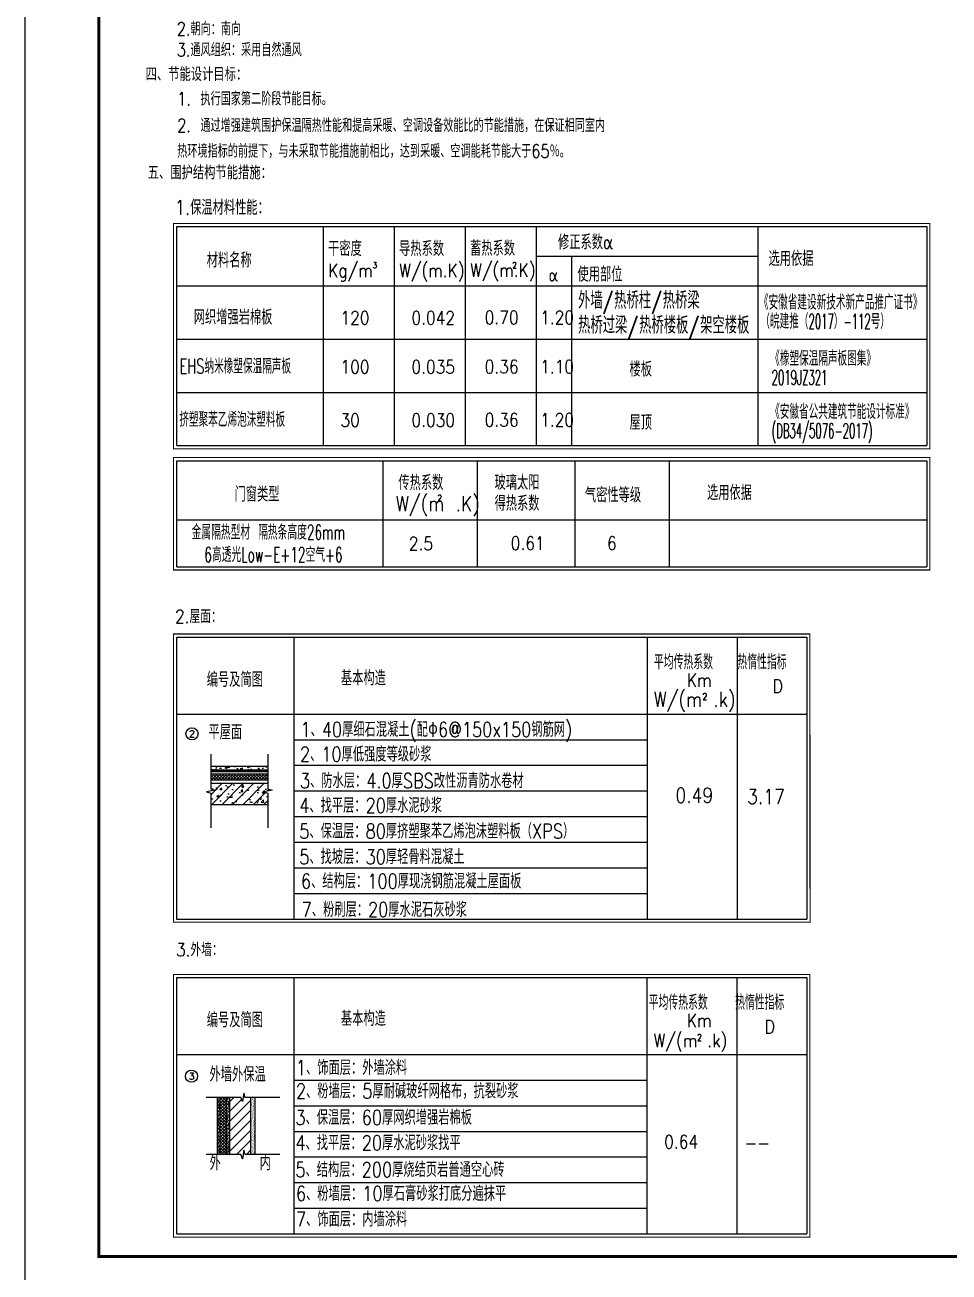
# Model space of a CAD drawing. Extents: x 5904849 to 6011887, y -826029 to -177002.
# Drawn here: x 5904849 to 5936088, y -356618 to -314463 of the extents above; entities that cross this region are included whole.
import ezdxf
from ezdxf.enums import TextEntityAlignment as Align

# ---------------------------------------------------------------- set-up
doc = ezdxf.new("R2010")
doc.units = 0
doc.header["$LTSCALE"] = 1000
doc.header["$MEASUREMENT"] = 0
doc.linetypes.add('DASH', pattern=[0.35, 0.25, -0.1])
doc.layers.get('0').update_dxf_attribs({"linetype": 'CONTINUOUS'})
for name, color, linetype in [('AXIS', 3, 'CONTINUOUS'), ('AXIS_TEXT', 7, 'CONTINUOUS'), ('PUB_TITLE', 4, 'CONTINUOUS'), ('STAIR', 5, 'CONTINUOUS'), ('图框', 7, 'CONTINUOUS'), ('外轮廓', 8, 'CONTINUOUS')]:
    doc.layers.add(name, color=color, linetype=linetype)
doc.styles.add('_TCH_DIM', font='SIMPLEX', dxfattribs={"bigfont": 'GBCBIG'})
doc.styles.add('COMPLEX', font='COMPLEX')
doc.styles.add('HZ1', font='txt.shx', dxfattribs={"bigfont": 'hzdx.shx'})
doc.styles.add('HZTXT', font='txt.shx', dxfattribs={"width": 0.7, "height": 500, "bigfont": 'hztxt.shx'})

# ---------------------------------------------------------------- blocks, each defined once
blk = doc.blocks.new('_AXISO')
blk.add_circle((0, 0), 0.5)
at = {"layer": 'AXIS_TEXT', "style": 'COMPLEX', "width": 1.041667}
blk.add_attdef('A', text='', height=0.56, dxfattribs=at).set_placement((-0.25, -0.28), (0.25, -0.28), align=Align.FIT)

msp = doc.modelspace()

# ---------------------------------------------------------------- hatches: boundary and pattern name
h = msp.add_hatch()
h.set_pattern_fill('钢筋混凝土', color=256, scale=100, style=0)
h.set_pattern_definition([(45, (5982870.88, -528608.88), (-176.7767, 176.7767), []), (50, (5982870.9, -528608.9), (717.2602, -62.7521), [75, -825]), (355, (5982870.9, -528608.9), (-138.7513, 752.192), [60, -660]), (100.4514, (5982930.66, -528614.1), (578.5094, 689.4395), [63.7402, -701.142]), (46.1842, (5982870.9, -528408.9), (1067.241, -165.519), [112.5, -1237.5]), (96.6356, (5982959.8, -528422.7), (934.6627, 974.118), [95.61, -1051.713]), (351.1842, (5982870.9, -528408.9), (934.662, 974.1186), [90, -990]), (21, (5982970.9, -528458.9), (596.907, -402.6189), [75, -825]), (326, (5982970.9, -528458.9), (243.3153, 725.15), [60, -660]), (71.4514, (5983020.6, -528492.4), (840.2226, 322.5305), [63.7402, -701.142]), (37.5, (5982870.88, -528608.88), (12.15986, 332.89385), [0, -652, 0, -670, 0, -662.5]), (7.5, (5982870.9, -528608.88), (263.06954, 394.4117), [0, -382, 0, -637, 0, -252.5]), (327.5, (5982647.88, -528608.88), (533.82244, -22.55487), [0, -250, 0, -780, 0, -1035]), (317.5, (5982547.9, -528608.9), (583.1862, 100.105), [0, -325, 0, -518, 0, -735])])
h.paths.add_polyline_path([(5913063.4, -340809.6), (5913063.4, -340428.6), (5912920.9, -340381.1), (5913206, -340333.6), (5913063.4, -340286.1), (5913063.4, -340096.8), (5911133.7, -340096.8), (5911133.7, -340286.1), (5911276.3, -340333.6), (5910991.2, -340381.1), (5911133.7, -340428.6), (5911133.7, -340809.6)])
h = msp.add_hatch()
h.set_pattern_fill('ANSI37', color=256, scale=594, style=0)
h.set_pattern_definition([(45, (5891638.155, -356764.31), (-52.50268, 52.50268), []), (135, (5891638.155, -356764.31), (-52.50268, -52.50268), [])])
h.paths.add_polyline_path([(5911133.7, -339774.9), (5911133.7, -339988.7), (5913063.4, -339988.7), (5913063.4, -339774.9)])
h = msp.add_hatch()
h.set_pattern_fill('AR-SAND', color=256, scale=29.7, angle=90, style=0)
h.set_pattern_definition([(127.5, (6015994.94, -293786.98), (-72.677866, -2.376046), [0, -57.33288, 0, -64.1223, 0, -61.293375]), (97.5, (6015994.94, -293786.98), (-106.44853, 66.75421), [0, -30.92958, 0, -51.67503, 0, -19.802475]), (57.5, (6015994.94, -293833.37), (-0.213422, 117.462367), [0, -18.8595, 0, -67.8942, 0, -88.63965]), (47.5, (6015994.94, -293833.37), (-33.105005, 113.38813), [0, -9.42975, 0, -44.50842, 0, -50.92065])])
h.paths.add_polyline_path([(5911358.8, -352642.6), (5911443.5, -352642.6), (5911443.5, -350712.9), (5911358.8, -350712.9)])
h = msp.add_hatch()
h.set_pattern_fill('ANSI37', color=256, scale=594, angle=90, style=0)
h.set_pattern_definition([(135, (5928432.97, -372138.14), (-52.50268, -52.50268), []), (225, (5928432.97, -372138.14), (52.50268, -52.50268), [])])
h.paths.add_polyline_path([(5911443.5, -352642.6), (5911657.4, -352642.6), (5911657.4, -350712.9), (5911443.5, -350712.9)])
h = msp.add_hatch()
h.set_pattern_fill('AR-SAND', color=256, scale=29.7, angle=90, style=0)
h.set_pattern_definition([(127.5, (6015930.64, -293786.98), (-72.677866, -2.376046), [0, -57.33288, 0, -64.1223, 0, -61.293375]), (97.5, (6015930.64, -293786.98), (-106.44853, 66.75421), [0, -30.92958, 0, -51.67503, 0, -19.802475]), (57.5, (6015930.64, -293833.37), (-0.213422, 117.462367), [0, -18.8595, 0, -67.8942, 0, -88.63965]), (47.5, (6015930.64, -293833.37), (-33.105005, 113.38813), [0, -9.42975, 0, -44.50842, 0, -50.92065])])
h.paths.add_polyline_path([(5911657.4, -352642.6), (5911771.7, -352642.6), (5911771.7, -350712.9), (5911657.4, -350712.9)])
h = msp.add_hatch()
h.set_pattern_fill('ANSI31', color=256, scale=150, angle=90, style=0)
h.set_pattern_definition([(45, (6216918.2, -819237.27), (168.3798, -168.3798), [])])
h.paths.add_polyline_path([(5911771.7, -350712.9), (5912152.7, -350712.9), (5912200.2, -350855.4), (5912247.7, -350570.3), (5912295.3, -350712.9), (5912484.5, -350712.9), (5912484.5, -352642.6), (5912295.3, -352642.6), (5912247.7, -352500), (5912200.2, -352785.1), (5912152.7, -352642.6), (5911771.7, -352642.6)])
h = msp.add_hatch()
h.set_pattern_fill('AR-SAND', color=256, scale=29.7, angle=90, style=0)
h.set_pattern_definition([(52.5, (5895495.046, -372138.14), (57.226666, -1.8709), [0, -45.144, 0, -50.49, 0, -48.2625]), (82.5, (5895495.046, -372138.14), (83.81774, 52.56237), [0, -24.354, 0, -40.689, 0, -15.5925]), (122.5, (5895495.046, -372174.67), (0.16807, 92.49001), [0, -14.85, 0, -53.46, 0, -69.795]), (132.5, (5895495.05, -372174.67), (26.06696, 89.28196), [0, -7.425, 0, -35.046, 0, -40.095])])
h.paths.add_polyline_path([(5912627, -352642.6), (5912484.5, -352642.6), (5912484.5, -350712.9), (5912627, -350712.9)])
at = {"layer": '外轮廓'}
h = msp.add_hatch(dxfattribs=at)
h.set_pattern_fill('混凝土', color=256, scale=50, style=0)
h.set_pattern_definition([(50, (5982870.88, -528608.88), (358.6301, -31.37607), [37.5, -412.5]), (355, (5982870.9, -528608.88), (-69.3757, 376.0961), [30, -330]), (100.4514, (5982900.77, -528611.5), (289.2547, 344.7198), [31.8701, -350.57106]), (46.1842, (5982870.9, -528508.9), (533.6205, -82.7595), [56.25, -618.75]), (96.6356, (5982915.35, -528515.8), (467.3314, 487.059), [47.8051, -525.8565]), (351.1842, (5982870.9, -528508.9), (467.331, 487.0593), [45, -495]), (21, (5982920.88, -528533.88), (298.45353, -201.30945), [37.5, -412.5]), (326, (5982920.9, -528533.88), (121.65767, 362.575), [30, -330]), (71.4514, (5982945.76, -528550.66), (420.1113, 161.26525), [31.8701, -350.57106]), (37.5, (5982870.88, -528608.88), (6.07993, 166.44693), [0, -326, 0, -335, 0, -331.25]), (7.5, (5982870.88, -528608.88), (131.53477, 197.20586), [0, -191, 0, -318.5, 0, -126.25]), (327.5, (5982759.38, -528608.88), (266.91122, -11.27744), [0, -125, 0, -390, 0, -517.5]), (317.5, (5982709.38, -528608.88), (291.59308, 50.0525), [0, -162.5, 0, -259, 0, -367.5])])
h.paths.add_polyline_path([(5913063.4, -339514.3), (5911133.7, -339514.3), (5911133.7, -339638.4), (5913063.4, -339638.4)])

# ---------------------------------------------------------------- linework, layer by layer
for p, q in [((5911133.7, -339514.3), (5913063.4, -339514.3)), ((5911133.7, -339638.4), (5913063.4, -339638.4)), ((5911133.7, -339695), (5913063.4, -339695)), ((5911133.7, -339774.9), (5913063.4, -339774.9)), ((5913063.4, -339988.7), (5911133.7, -339988.7)), ((5911133.7, -340096.8), (5913063.4, -340096.8)), ((5911133.7, -340809.6), (5913063.4, -340809.6)), ((5911358.8, -352642.6), (5911358.8, -350712.9)), ((5911443.5, -352642.6), (5911443.5, -350712.9)), ((5911657.4, -352642.6), (5911657.4, -350712.9)), ((5911771.7, -352642.6), (5911771.7, -350712.9)), ((5912484.5, -352642.6), (5912484.5, -350712.9)), ((5912484.5, -352642.6), (5912484.5, -350712.9)), ((5912627, -352642.6), (5912627, -350712.9))]:
    msp.add_line(p, q)
at = {"linetype": 'DASH', "const_width": 6}
msp.add_lwpolyline([(5911133.7, -339677.6), (5913063.4, -339677.6)], dxfattribs=at)
at = {"layer": 'PUB_TITLE'}
msp.add_lwpolyline([(5904849.4, -357092.5), (5988949.4, -357092.5), (5988949.4, -297692.5), (5904849.4, -297692.5)], close=True, dxfattribs=at)
at = {"layer": 'PUB_TITLE', "const_width": 100}
msp.add_lwpolyline([(5907349.4, -356092.5), (5987949.4, -356092.5), (5987949.4, -298692.5), (5907349.4, -298692.5)], close=True, dxfattribs=at)
at = {"layer": 'STAIR'}
for p, q in [((5911133.7, -339112.1), (5911133.7, -340286.1)), ((5913063.4, -339112.1), (5913063.4, -340286.1)), ((5911276.3, -340333.6), (5910991.2, -340381.1)), ((5910991.2, -340381.1), (5911133.7, -340428.6)), ((5911133.7, -340286.1), (5911276.3, -340333.6)), ((5911133.7, -340428.6), (5911133.7, -341602.6)), ((5913206, -340333.6), (5912920.9, -340381.1)), ((5912920.9, -340381.1), (5913063.4, -340428.6)), ((5913063.4, -340286.1), (5913206, -340333.6)), ((5913063.4, -340428.6), (5913063.4, -341602.6)), ((5912152.7, -350712.9), (5910978.8, -350712.9)), ((5912200.2, -350855.4), (5912152.7, -350712.9)), ((5912247.7, -350570.3), (5912200.2, -350855.4)), ((5912295.3, -350712.9), (5912247.7, -350570.3)), ((5913469.2, -350712.9), (5912295.3, -350712.9)), ((5912152.7, -352642.6), (5910978.8, -352642.6)), ((5912200.2, -352785.1), (5912152.7, -352642.6)), ((5912247.7, -352500), (5912200.2, -352785.1)), ((5912295.3, -352642.6), (5912247.7, -352500)), ((5913469.2, -352642.6), (5912295.3, -352642.6))]:
    msp.add_line(p, q, dxfattribs=at)
at = {"layer": '图框', "ltscale": 250}
for p, q in [((5909978.3, -328682.1), (5909978.3, -321280.2)), ((5909978.3, -321280.2), (5935332.1, -321280.2)), ((5914936.5, -328682.1), (5914936.5, -321280.2)), ((5917336.5, -328682.1), (5917336.5, -321280.2)), ((5919736.5, -328682.1), (5919736.5, -321280.2)), ((5922136.5, -328682.1), (5922136.5, -321280.2)), ((5929632.4, -328682.1), (5929632.4, -321280.2)), ((5935332.1, -321280.2), (5935332.1, -328682.1)), ((5922136.5, -322279.3), (5929632.4, -322279.3)), ((5923336.5, -328682.1), (5923336.5, -322279.3)), ((5909978.3, -323278.3), (5935332.1, -323278.3)), ((5909978.3, -325082), (5935332.1, -325082)), ((5909978.3, -326881.6), (5935332.1, -326881.6)), ((5909978.3, -328682.1), (5935332.1, -328682.1)), ((5909978.3, -328682.1), (5935332.1, -328682.1)), ((5909978.3, -332779), (5909978.3, -329192.2)), ((5909978.3, -329192.2), (5935332.1, -329192.2)), ((5916955.5, -332779), (5916955.5, -329192.2)), ((5920148.3, -332779), (5920148.3, -329192.2)), ((5923448.3, -332779), (5923448.3, -329192.2)), ((5926638.7, -332779), (5926638.7, -329192.2)), ((5935332.1, -329192.2), (5935332.1, -332779)), ((5909978.3, -331190.4), (5935332.1, -331190.4)), ((5909978.3, -332779), (5935332.1, -332779)), ((5909978.3, -332779), (5935332.1, -332779)), ((5909978.3, -335158), (5931280.3, -335158)), ((5909982.6, -344685.9), (5909978.3, -335158)), ((5913948.3, -344685.9), (5913948.3, -335158)), ((5925880.3, -335158), (5925880.3, -344685.9)), ((5928923.6, -335158), (5928923.6, -344685.9)), ((5931280.3, -335158), (5931280.3, -344685.9)), ((5909978.3, -337756.1), (5931276, -337756.1)), ((5913948.3, -338622.2), (5925880.3, -338622.2)), ((5913948.3, -339488.4), (5925880.3, -339488.4)), ((5913948.3, -340354.7), (5925880.3, -340354.7)), ((5913948.3, -341220.9), (5925880.3, -341220.9)), ((5913948.3, -342087.2), (5925880.3, -342087.2)), ((5913948.3, -342953.4), (5925880.3, -342953.4)), ((5913948.3, -343819.7), (5925880.3, -343819.7)), ((5909973.5, -344685.9), (5931271.2, -344685.9)), ((5909982.6, -344685.9), (5931280.3, -344685.9)), ((5909978.3, -355326.3), (5909978.3, -346665)), ((5909978.3, -346665), (5931276, -346665)), ((5913948.3, -355326.3), (5913948.3, -346665)), ((5925876, -346665), (5925876, -355326.3)), ((5928915, -346665), (5928915, -355326.3)), ((5931276, -346665), (5931276, -355326.3)), ((5909978.3, -349263.2), (5931276, -349263.2)), ((5913948.3, -350129.2), (5925876, -350129.2)), ((5913948.3, -350995.5), (5925876, -350995.5)), ((5913948.3, -351861.7), (5925876, -351861.7)), ((5913948.3, -352728), (5925876, -352728)), ((5913948.3, -353594.2), (5925876, -353594.2)), ((5913948.3, -354460.5), (5925876, -354460.5)), ((5909978.3, -355326.3), (5931276, -355326.3)), ((5909978.3, -355326.3), (5931276, -355326.3))]:
    msp.add_line(p, q, dxfattribs=at)
at = {"layer": '图框', "ltscale": 250, "const_width": 36.1}
for points in [[(5909870, -328790.4), (5909870, -321171.9), (5935440.4, -321171.9), (5935440.4, -328790.4)], [(5909870, -332887.2), (5909870, -329084), (5935440.4, -329084), (5935440.4, -332887.2)], [(5909874.3, -344794.2), (5909870, -335049.7), (5931384.3, -335049.7), (5931388.6, -344794.2)], [(5909870, -355434.6), (5909870, -346556.7), (5931384.3, -346556.7), (5931384.3, -355434.6)]]:
    msp.add_lwpolyline(points, close=True, dxfattribs=at)

# ---------------------------------------------------------------- block references
at = {"layer": 'AXIS'}
ref = msp.add_blockref('_AXISO', (5910495.9, -338422.3), dxfattribs=dict(at, xscale=410.5727999992669, yscale=410.5727999992669, zscale=410.5727999992669))
ref.add_attrib('A', '2', dxfattribs={"layer": 'AXIS_TEXT', "height": 229.9, "style": 'COMPLEX', "width": 1.339286}).set_placement((5910393.2, -338537.3), (5910598.5, -338537.3), align=Align.FIT)
ref = msp.add_blockref('_AXISO', (5910480.5, -349998.5), dxfattribs=dict(at, xscale=410.5727999992669, yscale=410.5727999992669, zscale=410.5727999992669))
ref.add_attrib('A', '3', dxfattribs={"layer": 'AXIS_TEXT', "height": 229.9, "style": 'COMPLEX', "width": 1.339286}).set_placement((5910377.8, -350113.5), (5910583.1, -350113.5), align=Align.FIT)

# ---------------------------------------------------------------- texts
at = {"color": 4}
for s, height, style, width, p in [('2.朝向：南向', 450, 'HZ1', 0.8, (5909982, -314817.6)), ('3.通风组织：采用自然通风', 450, 'HZ1', 0.8, (5909982, -315528.2)), ('1. 执行国家第二阶段节能目标。 ', 450, 'HZ1', 0.8, (5909997.2, -317182.3)), ('2. 通过增强建筑围护保温隔热性能和提高采暖、空调设备效能比的节能措施，在保证相同室内 ', 450, 'HZ1', 0.8, (5909997.2, -318082.5)), ('热环境指标的前提下，与未采取节能措施前相比，达到采暖、空调能耗节能大于65％。', 450, 'HZ1', 0.8, (5909997.2, -318950.2)), ('1.保温材料性能：', 500, 'HZ1', 0.8, (5909919.6, -320881.4)), ('修正系数α', 500, 'HZ1', 0.8, (5922868.8, -322054.4)), ('干密度', 500, 'HZ1', 0.8, (5915096.7, -322274)), ('导热系数', 500, 'HZ1', 0.8, (5917496.7, -322274)), ('蓄热系数', 500, 'HZ1', 0.8, (5919896.7, -322263.6)), ('选用依据', 500, 'HZ1', 0.8, (5929983.8, -322611.5)), ('材料名称', 500, 'HZ1', 0.8, (5910994.9, -322662.2)), ('Kg/m', 450, 'HZ1', 0.85, (5915096.7, -322983.6)), ('3', 200, 'HZ1', 0.85, (5916607.5, -322683.6)), ('W/(m.K)', 450, 'HZ1', 0.85, (5917496.7, -322983.6)), ('W/(m.K)', 450, 'HZ1', 0.85, (5919896.7, -322973.2)), ('2', 200, 'HZ1', 0.85, (5921325.9, -322683.6)), ('α', 450, 'HZ1', 0.85, (5922544.6, -323139.5)), ('使用部位', 500, 'HZ1', 0.8, (5923527.6, -323139.5)), ('/', 510, '_TCH_DIM', 0.705882, (5924389.6, -324057.5)), ('/', 510, '_TCH_DIM', 0.705882, (5926030.6, -324057.5)), ('《安徽省建设新技术新产品推广证书》', 500, 'HZ1', 0.5, (5929661.2, -324086)), ('网织增强岩棉板', 500, 'HZ1', 0.8, (5910555.7, -324589)), ('120', 450, 'HZ1', 0.85, (5915513.7, -324589)), ('0.042', 450, 'HZ1', 0.85, (5917913.7, -324589)), ('0.70', 450, 'HZ1', 0.85, (5920389.8, -324578.6)), ('1.20', 450, 'HZ1', 0.85, (5922264.8, -324578.6)), ('（皖建推（2017）-112号）', 500, 'HZ1', 0.5, (5929709.7, -324731.1)), ('/', 510, '_TCH_DIM', 0.705882, (5925232.2, -324897.5)), ('/', 510, '_TCH_DIM', 0.705882, (5927294.4, -324897.5)), ('《橡塑保温隔声板图集》', 500, 'HZ1', 0.5, (5930042, -325983.9)), ('EHS纳米橡塑保温隔声板', 500, 'HZ1', 0.65, (5910069.8, -326248.9)), ('100', 450, 'HZ1', 0.85, (5915513.7, -326248.9)), ('0.035', 450, 'HZ1', 0.85, (5917913.7, -326248.9)), ('0.36', 450, 'HZ1', 0.85, (5920389.8, -326238.6)), ('1.10', 450, 'HZ1', 0.85, (5922264.8, -326238.6)), ('楼板', 500, 'HZ1', 0.8, (5925285.5, -326349.6)), ('2019JZ321', 500, 'HZ1', 0.5, (5930090.5, -326629.1)), ('挤塑聚苯乙烯泡沫塑料板', 500, 'HZ1', 0.65, (5910069.8, -328049.4)), ('《安徽省公共建筑节能设计标准》', 500, 'HZ1', 0.5, (5930042, -327784.4)), ('30', 450, 'HZ1', 0.85, (5915513.7, -328049.4)), ('0.030', 450, 'HZ1', 0.85, (5917913.7, -328049.4)), ('0.36', 450, 'HZ1', 0.85, (5920389.8, -328039)), ('1.20', 450, 'HZ1', 0.85, (5922264.8, -328039)), ('屋顶', 500, 'HZ1', 0.8, (5925285.5, -328150)), ('(DB34/5076-2017)', 500, 'HZ1', 0.5, (5930090.5, -328429.5)), ('传热系数', 500, 'HZ1', 0.8, (5917473.4, -330186)), ('玻璃太阳', 500, 'HZ1', 0.8, (5920723.5, -330175.6)), ('门窗类型', 500, 'HZ1', 0.8, (5911934.4, -330574.2)), ('气密性等级', 500, 'HZ1', 0.8, (5923777.2, -330601.3)), ('选用依据', 500, 'HZ1', 0.8, (5927904.3, -330523.5)), (' W/(m .K) ', 500, 'HZ1', 0.85, (5917008.5, -330895.6)), ('2', 200, 'HZ1', 0.85, (5918797.2, -330547.3)), ('得热系数', 500, 'HZ1', 0.8, (5920723.5, -330885.3)), ('金属隔热型材 隔热条高度26mm', 500, 'HZ1', 0.6, (5910482.9, -331859.5)), ('0.61', 450, 'HZ1', 0.85, (5921270.5, -332208.1)), ('6', 450, 'HZ1', 0.85, (5924523.3, -332208.1)), ('6高透光Low-E+12空气+6', 500, 'HZ1', 0.6, (5910912.9, -332617.7)), ('2.5', 450, 'HZ1', 0.85, (5917823.2, -332218.5)), ('2.屋面：', 450, 'HZ1', 0.85, (5909919.6, -334679.8)), ('平均传热系数', 500, 'HZ1', 0.7, (5926111.9, -336246.3)), ('热惰性指标', 500, 'HZ1', 0.7, (5928932.2, -336243.9)), ('编号及简图', 500, 'HZ1', 0.8, (5910994.9, -336840)), ('基本构造', 500, 'HZ1', 0.8, (5915530.6, -336789.3)), ('Km', 450, 'HZ1', 0.85, (5927224.9, -336830.9)), ('D', 450, 'HZ1', 0.85, (5930126.3, -337041.6)), ('W/(m .k)', 500, 'HZ1', 0.85, (5926101.8, -337510.4)), ('1、40厚细石混凝土(配Φ6@150x150钢筋网)', 500, 'HZ1', 0.8, (5914161.8, -338526.5)), ('平屋面', 500, 'HZ1', 0.8, (5911052.7, -338615.7)), ('2、10厚低强度等级砂浆', 500, 'HZ1', 0.8, (5914144.4, -339362.9)), ('3、防水层：4.0厚SBS改性沥青防水卷材', 500, 'HZ1', 0.8, (5914144.4, -340258.8)), ('4、找平层：20厚水泥砂浆', 500, 'HZ1', 0.8, (5914122, -341097.3)), ('0.49', 500, 'HZ1', 0.85, (5926838.6, -340754.1)), ('3.17', 500, 'HZ1', 0.85, (5929261.3, -340796.7)), ('5、保温层：80厚挤塑聚苯乙烯泡沫塑料板（XPS）', 500, 'HZ1', 0.8, (5914122, -341963.6)), ('5、找坡层：30厚轻骨料混凝土', 500, 'HZ1', 0.8, (5914122, -342829.8)), ('6、结构层：100厚现浇钢筋混凝土屋面板', 500, 'HZ1', 0.8, (5914179.9, -343652.2)), ('7、粉刷层：20厚水泥石灰砂浆', 500, 'HZ1', 0.8, (5914204.3, -344614.1)), ('3.外墙：', 450, 'HZ1', 0.85, (5909953.3, -345944.9)), ('平均传热系数', 500, 'HZ1', 0.7, (5925934.1, -347753.3)), ('热惰性指标', 500, 'HZ1', 0.7, (5928855.2, -347750.9)), ('基本构造', 500, 'HZ1', 0.8, (5915530.6, -348296.3)), ('编号及简图', 500, 'HZ1', 0.8, (5910994.9, -348347)), ('Km', 450, 'HZ1', 0.85, (5927224.9, -348337.9)), ('D', 450, 'HZ1', 0.85, (5929853.7, -348548.6)), ('W/(m .k)', 450, 'HZ1', 0.85, (5926101.8, -349017.4)), ('1、饰面层：外墙涂料', 500, 'HZ1', 0.8, (5914008.4, -349958.9)), ('外墙外保温', 500, 'HZ1', 0.8, (5911088, -350185.7)), ('2、粉墙层：5厚耐碱玻纤网格布，抗裂砂浆', 500, 'HZ1', 0.8, (5914009.5, -350748.6)), ('3、保温层：60厚网织增强岩棉板', 500, 'HZ1', 0.8, (5913992.1, -351641.1)), ('4、找平层：20厚水泥砂浆找平', 500, 'HZ1', 0.8, (5913992.1, -352497.8)), ('0.64', 450, 'HZ1', 0.85, (5926457.8, -352438.7)), ('--', 450, 'HZ1', 0.85, (5929180.5, -352481.3)), ('外', 500, 'HZ1', 0.8, (5911091.4, -353178.3)), ('内', 500, 'HZ1', 0.8, (5912784.3, -353178.3)), ('5、结构层：200厚烧结页岩普通空心砖', 500, 'HZ1', 0.8, (5913990.3, -353406)), ('6、粉墙层：10厚石膏砂浆打底分遍抹平', 500, 'HZ1', 0.8, (5914009.5, -354212.4)), ('7、饰面层：内墙涂料', 500, 'HZ1', 0.8, (5914009.5, -355078.7))]:
    msp.add_text(s, height=height, dxfattribs=dict(at, style=style, width=width)).set_placement(p)
at = {"color": 4, "style": '_TCH_DIM'}
for s, p in [('外墙', (5923547.1, -324057.5)), ('热桥柱', (5924766.8, -324057.5)), ('热桥梁', (5926407.8, -324057.5)), ('热桥过梁', (5923547.1, -324897.5)), ('热桥楼板', (5925609.3, -324897.5)), ('架空楼板', (5927671.6, -324897.5))]:
    msp.add_text(s, height=578.72, dxfattribs=at).set_placement(p)
at = {"color": 4, "style": 'HZ1', "width": 0.85}
for p in [(5927748.5, -337055.5), (5927565.9, -348573.3)]:
    msp.add_text('2', height=225, dxfattribs=at).set_placement(p, align=Align.TOP_LEFT)
at = {"color": 6, "char_height": 399.77, "width": 16839.259, "attachment_point": 1, "style": 'HZTXT'}
for s, insert in [('\\pt4800;{\\fSimHei|b0|i0|c134|p2; 四、节能设计目标：}', (5908737.4, -315912.8)), ('\\pt4800;{\\fSimHei|b0|i0|c134|p2;五、围护结构节能措施：}', (5908998.7, -319237.9))]:
    msp.add_mtext(s, dxfattribs=dict(at, insert=insert))

doc.saveas('drawing.dxf')
